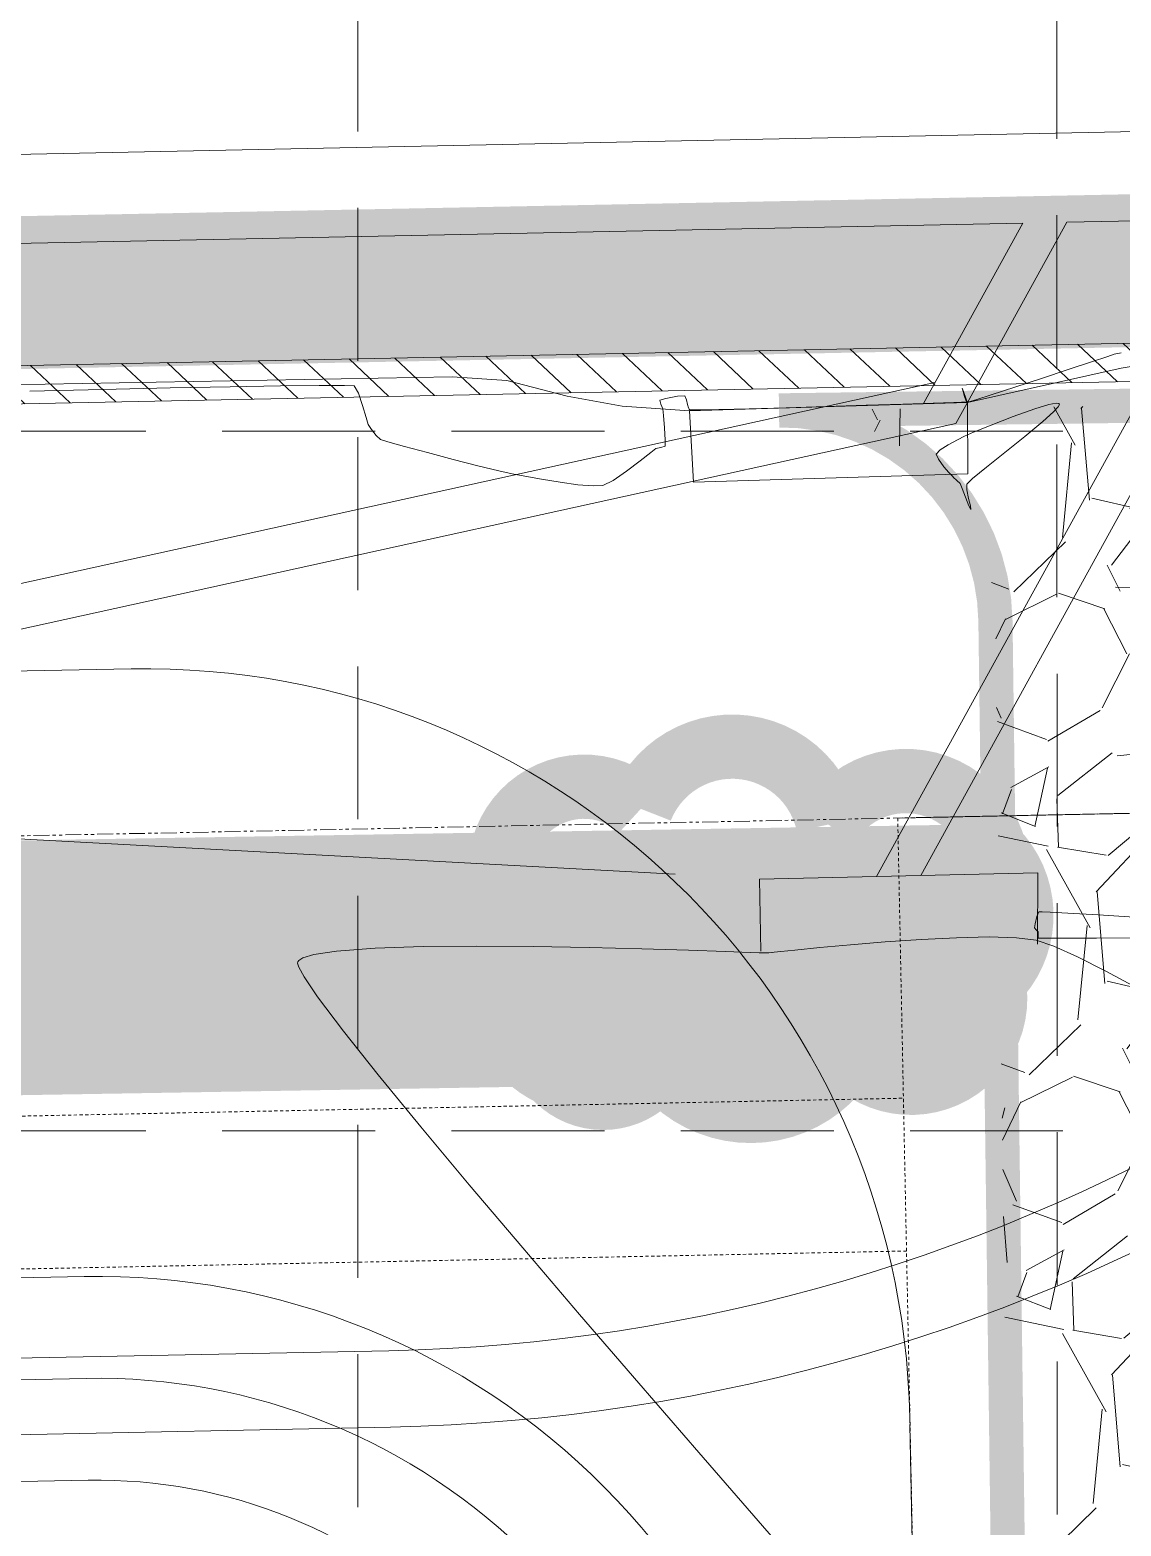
# Model space of a CAD drawing. Extents: x 2140663 to 2528301, y 336313 to 7007653.
# Drawn here: x 2528067.4 to 2528110.2, y 7007444.3 to 7007503 of the extents above; entities that cross this region are included whole.
import ezdxf

# ---------------------------------------------------------------- set-up
doc = ezdxf.new("R2010")
doc.units = 0
doc.header["$MEASUREMENT"] = 0
for name, pattern in [('HIDDEN', [0.375, 0.25, -0.125]), ('PHANTOM2', [1.25, 0.625, -0.125, 0.125, -0.125, 0.125, -0.125]), ('xdrc002pt$0$HIDDEN2', [0.1875, 0.125, -0.0625])]:
    doc.linetypes.add(name, pattern=pattern)
for name, color, linetype in [('1 EXISTING CONTOURS', 43, 'Continuous'), ('1 SILT FENCE', 200, 'Continuous'), ('CONSTRUCTION ENTRANCE', 254, 'HIDDEN'), ('GRID', 254, 'HIDDEN'), ('LEGEND', 7, 'Continuous'), ('LIMITS OF DISTURBANCE', 1, 'HIDDEN'), ('xdrc002ar$0$C-PVMT-SAWCUT-N', 2, 'Continuous'), ('xdrc002ar$0$C-PVMT-SAWCUT-PATT-N', 7, 'Continuous'), ('xdrc002ar$0$xdrc002ar$0$C-PKNG-FACE-N', 1, 'Continuous'), ('xdrc002bs$0$C-STRM-PIPE-E', 5, 'Continuous'), ('xdrc002bs$0$v-pave-exst', 6, 'Continuous'), ('xdrc002GR$0$c-pond-cont-n', 5, 'Continuous'), ('xdrc002pt$0$V-ESMT-ACCS-N', 2, 'xdrc002pt$0$HIDDEN2'), ('xdrc002pt$0$V-ESMT-STRM-N', 2, 'xdrc002pt$0$HIDDEN2'), ('xdrc002pt$0$V-PROP-ESMT-N', 1, 'xdrc002pt$0$HIDDEN2'), ('xdrc002pt$0$v-prop-line', 3, 'PHANTOM2'), ('xdrc002STM$0$C-STRM-PIPE-N', 5, 'Continuous')]:
    doc.layers.add(name, color=color, linetype=linetype)

# ---------------------------------------------------------------- blocks, each defined once
blk = doc.blocks.new('A$C211968B4')
at = {"layer": 'LEGEND', "color": 170, "ltscale": 100, "const_width": 1.261430802800306}
blk.add_lwpolyline([(4.032914736308157, 6.67986492626369, 0.5205670505517462), (4.032914736308157, 6.67986492626369, 0.7651954600696135), (1.179535842966288, 5.243441569618881, 0.4178788784126488), (1.161860283929855, 2.658978256396949, 0.6649002420699669), (4.422610547859222, 2.161206842400134, 0.744833174426672), (8.10029117250815, 1.852431412786245, 0.9756416855879776), (10.39131185039878, 4.219029118306935, 0.5205670505517462), (9.820843972731382, 7.070041866973042, 0.5205670505517462), (7.729127584490925, 6.879974124021828, 0.5402640007904789), (4.032914736308157, 6.67986492626369)], format="xyb", close=True, dxfattribs=at)

msp = doc.modelspace()

# ---------------------------------------------------------------- hatches: boundary and pattern name
at = {"layer": 'CONSTRUCTION ENTRANCE', "lineweight": 0}
h = msp.add_hatch(dxfattribs=at)
h.set_pattern_fill('GRAVEL', color=4, scale=13.41771213747483, angle=46.820067025844, style=0)
h.set_pattern_definition([(274.8328670258439, (2536502.560709004, 6988757.099675195), (14.60575907442651, -160.9091231494942), [1.805165320127311, -178.7116887176952]), (231.7897670258439, (2536502.712793074, 6988755.30092454), (100.3953443141131, 126.5932506455939), [3.097720365754542, -306.6742222857146]), (179.330467025844, (2536500.79670438, 6988752.866901211), (199.4436801400255, -3.155022489183131), [2.184242523435255, -216.2402781743329]), (314.093767025844, (2536499.661945657, 6988746.755613831), (-186.5045603741198, 193.4168665102504), [2.820912964358433, -279.2703298006364]), (339.653767025844, (2536501.624833944, 6988744.729628506), (-163.3198950591322, 61.25788960381504), [2.766128445701122, -273.8470918203508]), (44.093767025844, (2536504.218382755, 6988743.767863453), (-193.4168665102504, -186.5045603741197), [2.820912964358432, -279.2703298006363]), (84.51426702584396, (2536506.244368077, 6988745.73075174), (-21.51827288110513, -219.0122793370093), [3.73051308786999, -369.320500509462]), (119.075367025844, (2536506.600994346, 6988749.444176456), (-150.9832217295242, 270.4860781968358), [3.521988423541493, -348.6769746900169]), (168.249667025844, (2536504.889447845, 6988752.522328499), (-200.6490630770229, 41.08660048728137), [2.830466375400297, -280.2164797720083]), (222.056467025844, (2536502.118293217, 6988753.098748028), (110.7821607532732, 98.44584011868443), [3.231414449492337, -158.3392409365638]), (269.217467025844, (2536499.719015923, 6988750.934146815), (-2.552319228480662, -218.4096170139132), [4.178919609792264, -413.7133499768134]), (185.6341670258433, (2536508.849602195, 6988756.350261994), (-122.977254306137, -13.40042767096281), [1.426316217925709, -141.2059093716913]), (218.289267025844, (2536507.430170287, 6988756.210231473), (138.9298636150644, 108.8326490136924), [2.713557849546497, -268.6428711552858]), (271.820067025844, (2536505.300315109, 6988754.528818858), (9.784310562034927, -9.181632602815903), [1.897546268193811, -17.07795666688071]), (250.0186670258439, (2536503.483484123, 6988754.945712905), (26.33951829955445, 67.28480672745151), [1.021866120965807, -101.1643836973872]), (338.6214670258439, (2536503.134299263, 6988753.985362485), (-38.53455421391525, 17.76058513279236), [1.445127850342452, -70.8114659324622]), (77.78386702584397, (2536504.479995212, 6988753.458571807), (7.976231757782472, 47.7161855784231), [2.347146966496334, -75.89088845693679]), (208.385167025844, (2536504.976652, 6988755.752564617), (28.14755542434317, 10.38700422022133), [1.697219825981319, -40.73331607668808]), (63.20956702584396, (2536497.808954007, 6988748.310464114), (62.4634665272159, 125.3879192018091), [2.37761859076054, -235.3848442823397]), (117.166267025844, (2536498.880615684, 6988750.432877881), (70.90092836322366, -140.1351306216062), [1.994690504069145, -197.4739439537691]), (340.0186670258439, (2536503.019790491, 6988757.588890572), (-67.28480672745151, 26.33951829955445), [2.043718824219476, -100.1425309941335]), (30.43056702584394, (2536504.940491331, 6988756.890520853), (-121.1691690741973, -70.29827450389251), [2.377618590760539, -235.3848442823396]), (26.264067025844, (2536503.875224673, 6988742.617853662), (-65.47674164009656, -30.55833295526075), [2.292818650051698, -112.3481675233817]), (341.595167025844, (2536505.931343891, 6988743.632445083), (-153.5354934499215, 52.07649754670328), [1.92112118841937, -190.1912794254725]), (113.621467025844, (2536512.895914325, 6988748.505103883), (-30.55826334498828, 65.4767743703171), [2.04371882421948, -100.1425309941337]), (64.17406702584398, (2536512.077009052, 6988750.377590501), (-80.2240290934348, -163.9224862693096), [2.249224503317043, -222.6726220313409]), (116.264067025844, (2536508.396915742, 6988743.710793192), (30.55833295526072, -65.47674164009656), [1.146409325025849, -113.4945768484076]), (148.129967025844, (2536512.345016537, 6988747.918045431), (-48.31884551817854, 26.94224158635469), [0.6841691418898413, -67.73299998362491]), (212.7838670258439, (2536511.763984859, 6988748.279283845), (37.32918282470244, 20.17131602002476), [2.76612844570112, -52.55650755688198]), (232.8290670258439, (2536509.438443532, 6988746.781503825), (82.0319944722898, 107.0246964006414), [2.563453903864566, -253.7815742043644]), (350.5101670258439, (2536505.360582887, 6988752.63222513), (-28.7502527562006, 8.578934871238934), [1.935129279890894, -46.44311613509359]), (39.97726702584394, (2536507.269230172, 6988752.313174163), (175.6563934434901, 147.9698889174732), [3.378499409943308, -334.4708646227659]), (107.765467025844, (2536509.858166838, 6988754.483802154), (31.76363720677208, -103.4086422652588), [1.381433970825854, -136.7623656431236]), (136.820067025844, (2536509.436660649, 6988755.799364209), (-18.9659372958614, -0.6026777727210184), [0.8050627282484895, -12.61264940922634]), (167.0764670258439, (2536508.961281709, 6988746.861266569), (105.2166488676727, -25.13425077167035), [1.864042240986553, -184.5407722370029]), (94.83286702584392, (2536507.144450726, 6988747.278160612), (-14.60575907442654, 160.9091231494942), [3.610330640254623, -176.9065233975678]), (46.82006702584399, (2536506.840282574, 6988750.875661921), (-0.6026777727210209, 18.96593729586141), [3.488605155743457, -9.929106981731373]), (12.12486702584397, (2536509.227506312, 6988753.41958188), (-160.3064818828094, -33.57153178998048), [2.121528136904696, -210.0311245410191]), (300.8746670258439, (2536511.301705857, 6988753.86519518), (29.95560263123791, -46.51082666028691), [1.953645722640611, -95.72877458651134]), (254.466067025844, (2536512.304243722, 6988752.188394711), (-76.60777616197753, -277.7181705628543), [3.180869927870449, -314.9066461499475]), (222.246167025844, (2536511.452375304, 6988749.123710857), (-129.1454486938804, -118.0144213807274), [3.365148786366548, -333.1493675720606])])
edge = h.paths.add_edge_path()
edge.add_line((2528147.118312463, 7007488.756027736), (2528096.800879529, 7007488.093540034))
edge.add_arc((2528096.911294121, 7007479.707302898), 8.3869639730208, 0.7933781100293231, 90.75432216880569, ccw=False)
edge.add_line((2528105.297454044, 7007479.823433982), (2528106.31629737, 7007402.968802542))
edge.add_line((2528106.31629737, 7007402.968802542), (2528139.88639136, 7007403.41079199))
edge.add_line((2528139.88639136, 7007403.41079199), (2528138.84256713, 7007480.25365951))
edge.add_arc((2528147.228727057, 7007480.369790596), 8.386963977049277, 90.75432218437521, 180.7933781223564, ccw=False)
at = {"layer": 'xdrc002ar$0$C-PVMT-SAWCUT-PATT-N', "lineweight": 0}
h = msp.add_hatch(dxfattribs=at)
h.set_pattern_fill('ANSI31', scale=9.999996000000001, angle=91.78437573754852, style=0)
h.set_pattern_definition([(136.7843757375485, (1.012731676921248, -9.984526421874762), (-0.8559319906829769, -0.9109770454439162), [])])
h.paths.add_polyline_path([(2528171.098114824, 7007490.45111734), (2527875.342229442, 7007484.487189103), (2527875.311988047, 7007485.986883625), (2528171.06787343, 7007491.950811863)])

# ---------------------------------------------------------------- linework, layer by layer
at = {"layer": '1 EXISTING CONTOURS', "color": 43, "lineweight": 0, "elevation": 600}
for points in [[(2528109.714361172, 7007490.214852358), (2528109.069141281, 7007489.998671426)], [(2528109.959433384, 7007490.297174683), (2528109.714361172, 7007490.214852358)], [(2528110.020083422, 7007490.315942905), (2528109.959433384, 7007490.297174683)], [(2528110.228580061, 7007490.355558339), (2528110.020083422, 7007490.315942905)], [(2528108.155887226, 7007489.693897451), (2528107.106712518, 7007489.345796007)], [(2528109.069141281, 7007489.998671426), (2528108.155887226, 7007489.693897451)], [(2528072.904956205, 7007488.976797388), (2528070.258339394, 7007488.920267371)], [(2528075.255975853, 7007489.022069031), (2528072.904956205, 7007488.976797388)], [(2528077.232079808, 7007489.054181402), (2528075.255975853, 7007489.022069031)], [(2528078.75394954, 7007489.071233601), (2528077.232079808, 7007489.054181402)], [(2528080.117712206, 7007489.052553896), (2528079.742266516, 7007489.071324733)], [(2528080.295253591, 7007488.7669825), (2528080.117712206, 7007489.052553896)], [(2528107.106712518, 7007489.345796007), (2528106.053730671, 7007488.999632659)], [(2528092.118078209, 7007488.489743357), (2528092.164553051, 7007488.333510532)], [(2528092.811586381, 7007488.647175067), (2528092.364507585, 7007488.564327427)], [(2528093.0975263, 7007488.659679509), (2528092.811586381, 7007488.647175067)], [(2528093.167606262, 7007488.511277437), (2528093.0975263, 7007488.659679509)], [(2528093.213505257, 7007488.32181275), (2528093.167606262, 7007488.511277437)], [(2528102.856608578, 7007488.379290963), (2528101.667306965, 7007488.340882329)], [(2528103.666264622, 7007488.405767682), (2528102.856608578, 7007488.379290963)], [(2528103.970277075, 7007488.41574815), (2528103.666264622, 7007488.405767682)], [(2528104.184645371, 7007488.419673095), (2528104.085114487, 7007488.412449385)], [(2528104.176002088, 7007488.43946187), (2528104.140626602, 7007488.497895502)], [(2528104.193077432, 7007488.425426889), (2528104.176002088, 7007488.43946187)], [(2528104.209677748, 7007488.425986486), (2528104.193077432, 7007488.425426889)], [(2528104.301608378, 7007488.447617227), (2528104.209677748, 7007488.425986486)], [(2528104.570475693, 7007488.525910336), (2528104.301608378, 7007488.447617227)], [(2528107.390512052, 7007488.321066608), (2528107.674303005, 7007488.375719079)], [(2528107.780280448, 7007488.369059804), (2528107.804133169, 7007488.350893732)], [(2528080.676658629, 7007487.537472847), (2528080.5885541, 7007487.811510333)], [(2528092.164553051, 7007488.333510532), (2528092.242370127, 7007488.15253128)], [(2528092.242370127, 7007488.15253128), (2528092.268827215, 7007487.898581262)], [(2528092.268827215, 7007487.898581262), (2528092.308322934, 7007487.411299526)], [(2528093.295953756, 7007488.121332882), (2528093.279551925, 7007488.137688653)], [(2528093.313493789, 7007488.118338418), (2528093.295953756, 7007488.121332882)], [(2528093.419942552, 7007488.115153369), (2528093.313493789, 7007488.118338418)], [(2528093.742917679, 7007488.116837767), (2528093.419942552, 7007488.115153369)], [(2528094.43604621, 7007488.129612365), (2528093.742917679, 7007488.116837767)], [(2528095.633605309, 7007488.159215465), (2528094.43604621, 7007488.129612365)], [(2528098.653759132, 7007488.246526684), (2528097.081508957, 7007488.199708352)], [(2528101.667306965, 7007488.340882329), (2528100.224357809, 7007488.295106123)], [(2528107.572607299, 7007488.035756296), (2528107.153901251, 7007487.656435623)], [(2528107.806434269, 7007488.324816499), (2528107.75883225, 7007488.238810408)], [(2528107.804133169, 7007488.350893732), (2528107.806434269, 7007488.324816499)], [(2528092.308322934, 7007487.411299526), (2528092.337676391, 7007486.92873671)], [(2528104.082320625, 7007487.083455129), (2528104.439378897, 7007487.237073982)], [(2528107.153901251, 7007487.656435623), (2528106.450783445, 7007487.071282726)], [(2528081.444232959, 7007486.862743543), (2528081.156756322, 7007486.956911483)], [(2528092.165509733, 7007486.635286397), (2528091.969649493, 7007486.595022147)], [(2528092.337676391, 7007486.92873671), (2528092.333706692, 7007486.688943445)], [(2528103.122712229, 7007486.542719666), (2528103.441407069, 7007486.747533225)], [(2528103.803178941, 7007486.944281834), (2528104.082320625, 7007487.083455129)], [(2528106.450783445, 7007487.071282726), (2528105.669982421, 7007486.445114858)], [(2528102.972801644, 7007486.379351523), (2528103.122712229, 7007486.542719666)], [(2528103.276331812, 7007485.883995282), (2528103.056816221, 7007486.174717639)], [(2528085.798673699, 7007485.718865834), (2528084.9813064, 7007485.920659231)], [(2528087.481342588, 7007485.388619465), (2528086.823523049, 7007485.50596784)], [(2528103.643304603, 7007485.469657143), (2528103.631030408, 7007485.483198939)], [(2528088.206930033, 7007485.271427265), (2528087.481342588, 7007485.388619465)], [(2528089.50008048, 7007485.129017627), (2528088.909953344, 7007485.1772678)], [(2528089.8869794, 7007485.1495533), (2528089.50008048, 7007485.129017627)], [(2528104.168865135, 7007485.202528347), (2528104.173423034, 7007484.971411691)], [(2528104.318376254, 7007484.34253852), (2528104.33108052, 7007484.206451473)], [(2528106.918462263, 7007468.219880362), (2528107.005947533, 7007468.404540025)], [(2528107.005947533, 7007468.404540025), (2528107.02369645, 7007468.407470132)], [(2528107.02369645, 7007468.407470132), (2528107.129806327, 7007468.408129934)], [(2528107.129806327, 7007468.408129934), (2528107.450509618, 7007468.397025556)], [(2528106.852803963, 7007467.938905514), (2528106.918462263, 7007468.219880362)], [(2528099.608402174, 7007467.115319154), (2528100.966665979, 7007467.226695414)], [(2528100.966665979, 7007467.226695414), (2528102.384352247, 7007467.324214506)], [(2528102.384352247, 7007467.324214506), (2528103.773942881, 7007467.393833295)], [(2528105.047919785, 7007467.421508652), (2528106.118764863, 7007467.393197444)], [(2528106.971025466, 7007467.62189296), (2528106.898899426, 7007467.70103714)], [(2528106.973507178, 7007467.390158677), (2528106.969813501, 7007467.435332682)], [(2528106.972268431, 7007467.530817282), (2528106.971025466, 7007467.62189296)], [(2528106.992011476, 7007467.378319013), (2528106.97834175, 7007467.379401239)], [(2528107.40375713, 7007467.375171641), (2528107.091062655, 7007467.376594326)], [(2528108.084583649, 7007467.375629967), (2528107.40375713, 7007467.375171641)], [(2528109.268773041, 7007467.380377661), (2528108.084583649, 7007467.375629967)], [(2528110.705212421, 7007467.390269015), (2528109.268773041, 7007467.380377661)], [(2528078.54283405, 7007466.735121109), (2528079.42987526, 7007466.871602871)], [(2528082.827524042, 7007467.048684978), (2528084.930828364, 7007467.067551061)], [(2528084.930828364, 7007467.067551061), (2528087.144005315, 7007467.052772556)], [(2528087.144005315, 7007467.052772556), (2528089.347219402, 7007467.01395351)], [(2528089.347219402, 7007467.01395351), (2528091.42063513, 7007466.960697971)], [(2528093.244417006, 7007466.902609982), (2528094.698729536, 7007466.849293591)], [(2528094.698729536, 7007466.849293591), (2528095.663737225, 7007466.810352843)], [(2528095.663737225, 7007466.810352843), (2528096.01960458, 7007466.795391785)], [(2528096.280555948, 7007466.80091878), (2528096.400250853, 7007466.806330415)], [(2528096.400250853, 7007466.806330415), (2528096.519933473, 7007466.812105082)], [(2528096.519933473, 7007466.812105082), (2528096.532051619, 7007466.813320505)], [(2528096.532051619, 7007466.813320505), (2528096.613128881, 7007466.822064987)], [(2528096.613128881, 7007466.822064987), (2528096.86634504, 7007466.849280635)], [(2528097.420214328, 7007466.907167659), (2528098.397078924, 7007467.004128858)], [(2528077.903274009, 7007466.397490163), (2528077.909742922, 7007466.444693866)], [(2528077.949472144, 7007466.240057914), (2528077.903274009, 7007466.397490163)], [(2528078.160290051, 7007465.853250247), (2528077.949472144, 7007466.240057914)], [(2528079.705530407, 7007463.724047737), (2528078.687858837, 7007465.075603914)], [(2528081.072064465, 7007462.004515431), (2528079.705530407, 7007463.724047737)], [(2528091.294574095, 7007449.900534554), (2528088.973626729, 7007452.597094966)], [(2528093.648424298, 7007447.18113903), (2528091.294574095, 7007449.900534554)], [(2528095.982517395, 7007444.496431896), (2528093.648424298, 7007447.18113903)], [(2528097.961192192, 7007442.228332982), (2528095.982517395, 7007444.496431896)]]:
    msp.add_lwpolyline(points, dxfattribs=at)
at = {"layer": '1 EXISTING CONTOURS', "color": 43, "lineweight": 0, "extrusion": (9.220905680758449e-05, -0.9999999957487451, 0), "elevation": -7007255.929685546}
msp.add_lwpolyline([(2528725.885476861, 600.0000000000003), (2528724.897159881, 600.0000000000003)], dxfattribs=at)
at = {"layer": '1 EXISTING CONTOURS', "color": 43, "lineweight": 0, "extrusion": (0.9616388883460024, 0.2743185163649456, 0), "elevation": 4353407.089005187}
msp.add_lwpolyline([(6045168.031064272, 600.0000000000007), (6045168.167176639, 600.0000000000007)], dxfattribs=at)
at = {"layer": '1 EXISTING CONTOURS', "color": 43, "lineweight": 0, "extrusion": (0.9442981174236, 0.3290912721878915, 0), "elevation": 4693387.299115192}
msp.add_lwpolyline([(5785181.68362503, 600), (5785181.534670217, 600)], dxfattribs=at)
at = {"layer": '1 EXISTING CONTOURS', "color": 43, "lineweight": 0, "extrusion": (0.3076339485814409, -0.9515047838451426, 0), "elevation": -5889928.058150879}
msp.add_lwpolyline([(4561246.514790605, 600.0000000000007), (4561245.542987323, 600.0000000000007)], dxfattribs=at)
at = {"layer": '1 EXISTING CONTOURS', "color": 43, "lineweight": 0, "extrusion": (0.02300819308770266, -0.9997352764861501, 0), "elevation": -6947467.544533985}
msp.add_lwpolyline([(2688630.676834796, 600), (2688627.813181278, 600)], dxfattribs=at)
at = {"layer": '1 EXISTING CONTOURS', "color": 43, "lineweight": 0, "extrusion": (0.9476886383370363, 0.3191962480463925, 0), "elevation": 4632597.095263625}
msp.add_lwpolyline([(5833963.236603747, 600.0000000000007), (5833963.742738763, 600.0000000000007)], dxfattribs=at)
at = {"layer": '1 EXISTING CONTOURS', "color": 43, "lineweight": 0, "extrusion": (0.2896818921333755, -0.957122981319552, 0), "elevation": -5974685.766613238}
msp.add_lwpolyline([(4449637.847386057, 600), (4449637.589917183, 600)], dxfattribs=at)
at = {"layer": '1 EXISTING CONTOURS', "color": 43, "lineweight": 0, "extrusion": (-0.02871368172647635, -0.9995876772358245, 0), "elevation": -7077190.241528624}
msp.add_lwpolyline([(2325850.898272948, 600.0000000000007), (2325850.783388167, 600.0000000000007)], dxfattribs=at)
at = {"layer": '1 EXISTING CONTOURS', "color": 43, "lineweight": 0, "extrusion": (0.9594448848141671, 0.2818962805783886, 0), "elevation": 4400961.517989245}
msp.add_lwpolyline([(6010635.987345723, 600), (6010636.199569878, 600)], dxfattribs=at)
at = {"layer": '1 EXISTING CONTOURS', "color": 43, "lineweight": 0, "extrusion": (0.9369430978918223, 0.3494819470485926, 0), "elevation": 4817680.470831838}
msp.add_lwpolyline([(5682091.569972326, 600.0000000000007), (5682091.291372187, 600.0000000000007)], dxfattribs=at)
at = {"layer": '1 EXISTING CONTOURS', "color": 43, "lineweight": 0, "extrusion": (0.9338591300524917, 0.3576410563925843, 0), "elevation": 4867058.722493894}
msp.add_lwpolyline([(5639853.276973372, 600.0000000000007), (5639853.424247284, 600.0000000000007)], dxfattribs=at)
at = {"layer": '1 EXISTING CONTOURS', "color": 43, "lineweight": 0, "extrusion": (0.9525649085276648, 0.304335497505108, 0), "elevation": 4540810.805857618}
msp.add_lwpolyline([(5905695.876687928, 600), (5905695.72071578, 600)], dxfattribs=at)
at = {"layer": '1 EXISTING CONTOURS', "color": 43, "lineweight": 0, "extrusion": (0.2985964819682335, -0.954379453339286, 0), "elevation": -5932919.93784777}
msp.add_lwpolyline([(4505183.064505044, 600), (4505182.479224731, 600)], dxfattribs=at)
at = {"layer": '1 EXISTING CONTOURS', "color": 43, "lineweight": 0, "extrusion": (-0.0627130325601027, -0.9980316004752132, 0), "elevation": -7152240.137824378}
msp.add_lwpolyline([(2083670.501687286, 600), (2083670.607873746, 600)], dxfattribs=at)
at = {"layer": '1 EXISTING CONTOURS', "color": 43, "lineweight": 0, "extrusion": (0.9637402837955511, 0.2668420232828236, 0), "elevation": 4306305.329624298}
msp.add_lwpolyline([(6078800.152887026, 600.0000000000003), (6078800.646602784, 600.0000000000003)], dxfattribs=at)
at = {"layer": '1 EXISTING CONTOURS', "color": 43, "lineweight": 0, "extrusion": (0.9599377455499909, 0.2802133556210358, 0), "elevation": 4390403.917042841}
msp.add_lwpolyline([(6018346.926722148, 600), (6018347.058929748, 600)], dxfattribs=at)
at = {"layer": '1 EXISTING CONTOURS', "color": 43, "lineweight": 0, "extrusion": (0.8919578480716606, 0.4521185654929165, 0), "elevation": 5423168.125873984}
msp.add_lwpolyline([(5107386.132697161, 600), (5107386.196840364, 600)], dxfattribs=at)
at = {"layer": '1 EXISTING CONTOURS', "color": 43, "lineweight": 0, "extrusion": (0.02795563136666087, -0.999609164961432, 0), "elevation": -6934074.877717759}
msp.add_lwpolyline([(2723007.769505875, 600), (2723006.321036114, 600)], dxfattribs=at)
at = {"layer": '1 EXISTING CONTOURS', "color": 43, "lineweight": 0, "extrusion": (0.03091573867657949, -0.9995219943063192, 0), "elevation": -6925980.589918214}
msp.add_lwpolyline([(2743533.454967061, 600), (2743531.883617269, 600)], dxfattribs=at)
at = {"layer": '1 EXISTING CONTOURS', "color": 43, "lineweight": 0, "extrusion": (-0.3613392929290659, 0.932434402725212, 0), "elevation": 5620518.718707916}
msp.add_lwpolyline([(-4889372.785739277, 600.0000000000007), (-4889373.705170143, 600.0000000000007)], dxfattribs=at)
at = {"layer": '1 EXISTING CONTOURS', "color": 43, "lineweight": 0, "extrusion": (-0.3362001093068789, 0.9417905746513089, 0), "elevation": 5749636.50053931}
msp.add_lwpolyline([(-4736864.575626084, 600), (-4736865.474705202, 600)], dxfattribs=at)
at = {"layer": '1 EXISTING CONTOURS', "color": 43, "lineweight": 0, "extrusion": (0.2888084645893179, -0.9573868971223498, 0), "elevation": -5978738.686556372}
msp.add_lwpolyline([(4444198.255215704, 600.0000000000007), (4444198.83282924, 600.0000000000007)], dxfattribs=at)
at = {"layer": '1 EXISTING CONTOURS', "color": 43, "lineweight": 0, "extrusion": (0.73698776231581, -0.6759060868173441, 0), "elevation": -2873219.473837887}
msp.add_lwpolyline([(6873196.498900108, 600), (6873196.223381136, 600)], dxfattribs=at)
at = {"layer": '1 EXISTING CONTOURS', "color": 43, "lineweight": 0, "extrusion": (0.8296647804841855, 0.5582619027160356, 0), "elevation": 6009472.825574792}
msp.add_lwpolyline([(4402534.24573323, 600), (4402534.480751987, 600)], dxfattribs=at)
at = {"layer": '1 EXISTING CONTOURS', "color": 43, "lineweight": 0, "extrusion": (0.7807379889132746, 0.6248585381249548, 0), "elevation": 6352457.022494336}
msp.add_lwpolyline([(3891318.404271761, 600), (3891318.69724624, 600)], dxfattribs=at)
at = {"layer": '1 EXISTING CONTOURS', "color": 43, "lineweight": 0, "extrusion": (0.3771852935424216, -0.9261378160594229, 0), "elevation": -5536335.110734951}
msp.add_lwpolyline([(4984494.254767029, 600.0000000000007), (4984495.004202265, 600.0000000000007)], dxfattribs=at)
at = {"layer": '1 EXISTING CONTOURS', "color": 43, "lineweight": 0, "extrusion": (-0.6871394658220815, -0.7265255360341745, 0), "elevation": -6828262.553231012}
msp.add_lwpolyline([(-2978405.326777078, 600), (-2978405.555025175, 600)], dxfattribs=at)
at = {"layer": '1 EXISTING CONTOURS', "color": 43, "lineweight": 0, "extrusion": (-0.2712880220084155, -0.9624982125254891, 0), "elevation": -7430531.794168646}
msp.add_lwpolyline([(532227.3055552517, 600), (532226.6209494269, 600)], dxfattribs=at)
at = {"layer": '1 EXISTING CONTOURS', "color": 43, "lineweight": 0, "extrusion": (-0.2605671079792404, -0.9654557381047227, 0), "elevation": -7424153.26437534}
msp.add_lwpolyline([(614831.7650333431, 600.0000000000007), (614830.835266667, 600.0000000000007)], dxfattribs=at)
at = {"layer": '1 EXISTING CONTOURS', "color": 43, "lineweight": 0, "extrusion": (-0.3039227971693764, 0.9526966638761479, 0), "elevation": 5907664.29715034}
msp.add_lwpolyline([(-4538240.087924095, 600.0000000000003), (-4538239.911375815, 600.0000000000003)], dxfattribs=at)
at = {"layer": '1 EXISTING CONTOURS', "color": 43, "lineweight": 0, "extrusion": (0.477763487929261, -0.8784885028283904, 0), "elevation": -4948161.02341764}
msp.add_lwpolyline([(5568831.117356544, 600), (5568831.529168276, 600)], dxfattribs=at)
at = {"layer": '1 EXISTING CONTOURS', "color": 43, "lineweight": 0, "extrusion": (-0.2542043618781372, -0.9671505272718043, 0), "elevation": -7419943.926216736}
msp.add_lwpolyline([(663704.2274229531, 600), (663703.1897078543, 600)], dxfattribs=at)
at = {"layer": '1 EXISTING CONTOURS', "color": 43, "lineweight": 0, "extrusion": (-0.248209816027206, -0.96870629564783, 0), "elevation": -7415691.236117334}
msp.add_lwpolyline([(709645.0461441728, 600.0000000000003), (709644.0377205827, 600.0000000000003)], dxfattribs=at)
at = {"layer": '1 EXISTING CONTOURS', "color": 43, "lineweight": 0, "extrusion": (-0.6054861549737764, 0.7958558387893325, 0), "elevation": 4046224.422163328}
msp.add_lwpolyline([(-6254932.082135414, 600), (-6254931.413391104, 600)], dxfattribs=at)
at = {"layer": '1 EXISTING CONTOURS', "color": 43, "lineweight": 0, "extrusion": (-0.6229050775894316, 0.7822974270143704, 0), "elevation": 3907177.41239806}
msp.add_lwpolyline([(-6342718.576391991, 600), (-6342718.036826501, 600)], dxfattribs=at)
at = {"layer": '1 EXISTING CONTOURS', "color": 43, "lineweight": 0, "extrusion": (0.6108982317255864, -0.7917091324940946, 0), "elevation": -4003484.219210451}
msp.add_lwpolyline([(6282374.669896268, 600), (6282374.421967745, 600)], dxfattribs=at)
at = {"layer": '1 EXISTING CONTOURS', "color": 43, "lineweight": 0, "extrusion": (0.9250698273080766, 0.3797970702943945, 0), "elevation": 5000094.577472234}
msp.add_lwpolyline([(5522247.891128676, 600), (5522248.112337798, 600)], dxfattribs=at)
at = {"layer": '1 EXISTING CONTOURS', "color": 43, "lineweight": 0, "extrusion": (-0.622585139788014, 0.7825520709289185, 0), "elevation": 3909762.00768608}
msp.add_lwpolyline([(-6341131.255566332, 600), (-6341130.325601722, 600)], dxfattribs=at)
at = {"layer": '1 EXISTING CONTOURS', "color": 43, "lineweight": 0, "extrusion": (-0.2197169592047646, -0.975563661601749, 0), "elevation": -7391711.750812051}
msp.add_lwpolyline([(926645.723060916, 600), (926645.1847774803, 600)], dxfattribs=at)
at = {"layer": '1 EXISTING CONTOURS', "color": 43, "lineweight": 0, "extrusion": (-0.1860557696050426, -0.9825391852728701, 0), "elevation": -7355494.239424038}
msp.add_lwpolyline([(1180161.259074387, 600), (1180160.750474222, 600)], dxfattribs=at)
at = {"layer": '1 EXISTING CONTOURS', "color": 43, "lineweight": 0, "extrusion": (0.5620781274711015, -0.827084142405463, 0), "elevation": -4374795.749070277}
msp.add_lwpolyline([(6029698.268956286, 600), (6029697.632192307, 600)], dxfattribs=at)
at = {"layer": '1 EXISTING CONTOURS', "color": 43, "lineweight": 0, "extrusion": (0.7566579040321243, 0.6538109942985914, 0), "elevation": 6494480.639594274}
msp.add_lwpolyline([(3649367.569882511, 600), (3649367.86473054, 600)], dxfattribs=at)
at = {"layer": '1 EXISTING CONTOURS', "color": 43, "lineweight": 0, "extrusion": (0.7405538621853839, 0.6719970068402922, 0), "elevation": 6581206.177649738}
msp.add_lwpolyline([(3490542.435934073, 600.0000000000007), (3490542.606163114, 600.0000000000007)], dxfattribs=at)
at = {"layer": '1 EXISTING CONTOURS', "color": 43, "lineweight": 0, "extrusion": (0.7357356774468272, 0.6772687892793069, 0), "elevation": 6605967.246730405}
msp.add_lwpolyline([(3443451.393819592, 600), (3443451.463998978, 600)], dxfattribs=at)
at = {"layer": '1 EXISTING CONTOURS', "color": 43, "lineweight": 0, "extrusion": (-0.6749514590798757, -0.7378621333866828, 0), "elevation": -6876905.421070992}
msp.add_lwpolyline([(-2864320.412039024, 600), (-2864320.594554737, 600)], dxfattribs=at)
at = {"layer": '1 EXISTING CONTOURS', "color": 43, "lineweight": 0, "extrusion": (0.6319945342273132, -0.7749728438511904, 0), "elevation": -3832862.744477243}
msp.add_lwpolyline([(6387905.44271044, 600), (6387904.740812384, 600)], dxfattribs=at)
at = {"layer": '1 EXISTING CONTOURS', "color": 43, "lineweight": 0, "extrusion": (-0.1327496750794733, -0.9911495970671099, 0), "elevation": -7281069.091271054}
msp.add_lwpolyline([(1575472.92404356, 600.0000000000007), (1575472.214742651, 600.0000000000007)], dxfattribs=at)
at = {"layer": '1 EXISTING CONTOURS', "color": 43, "lineweight": 0, "extrusion": (0.433621138858775, -0.9010952823840659, 0), "elevation": -5218178.593709523}
msp.add_lwpolyline([(5316644.011582929, 600.0000000000003), (5316643.561685259, 600.0000000000003)], dxfattribs=at)
at = {"layer": '1 EXISTING CONTOURS', "color": 43, "lineweight": 0, "extrusion": (0.7024029376951257, 0.7117795396871545, 0), "elevation": 6763532.214721916}
msp.add_lwpolyline([(3122625.569417762, 600.0000000000007), (3122625.749845456, 600.0000000000007)], dxfattribs=at)
at = {"layer": '1 EXISTING CONTOURS', "color": 43, "lineweight": 0, "extrusion": (0.9236805348235116, 0.3831635024218144, 0), "elevation": 5020172.948316423}
msp.add_lwpolyline([(5504000.344947629, 600.0000000000007), (5504000.548269843, 600.0000000000007)], dxfattribs=at)
at = {"layer": '1 EXISTING CONTOURS', "color": 43, "lineweight": 0, "extrusion": (0.9355684842104622, 0.3531453119498237, 0), "elevation": 4839874.900108703}
msp.add_lwpolyline([(5663193.706470144, 600.0000000000007), (5663194.079270936, 600.0000000000007)], dxfattribs=at)
at = {"layer": '1 EXISTING CONTOURS', "color": 43, "lineweight": 0, "extrusion": (0.6921482891518885, -0.7217553226849898, 0), "elevation": -3307866.768283377}
msp.add_lwpolyline([(6674891.852231124, 600), (6674891.534367695, 600)], dxfattribs=at)
at = {"layer": '1 EXISTING CONTOURS', "color": 43, "lineweight": 0, "extrusion": (0.9775922838807369, 0.2105073074666169, 0), "elevation": 3946581.926229706}
msp.add_lwpolyline([(6318278.834919896, 600.0000000000007), (6318278.497074702, 600.0000000000007)], dxfattribs=at)
at = {"layer": '1 EXISTING CONTOURS', "color": 43, "lineweight": 0, "extrusion": (0.9289365776402176, 0.3702388887219713, 0), "elevation": 4942891.727222875}
msp.add_lwpolyline([(5573506.021619829, 600.0000000000003), (5573506.38096494, 600.0000000000003)], dxfattribs=at)
at = {"layer": '1 EXISTING CONTOURS', "color": 43, "lineweight": 0, "extrusion": (0.9707629173514571, 0.2400403263938965, 0), "elevation": 4136268.752258818}
msp.add_lwpolyline([(6195759.265507888, 600.0000000000003), (6195758.957916496, 600.0000000000003)], dxfattribs=at)
at = {"layer": '1 EXISTING CONTOURS', "color": 43, "lineweight": 0, "extrusion": (0.8671254430571615, 0.4980898172046094, 0), "elevation": 5682540.115638526}
msp.add_lwpolyline([(4817144.823093219, 600), (4817144.987878161, 600)], dxfattribs=at)
at = {"layer": '1 EXISTING CONTOURS', "color": 43, "lineweight": 0, "extrusion": (0.9900127984474327, -0.1409775120729655, 0), "elevation": 1514962.744160614}
msp.add_lwpolyline([(7293888.997846511, 600.0000000000007), (7293889.158589429, 600.0000000000007)], dxfattribs=at)
at = {"layer": '1 EXISTING CONTOURS', "color": 43, "lineweight": 0, "extrusion": (-0.05063883388278542, -0.9987170312470856, 0), "elevation": -7126498.447259331}
msp.add_lwpolyline([(2170013.939550757, 600.0000000000003), (2170014.627599803, 600.0000000000003)], dxfattribs=at)
at = {"layer": '1 EXISTING CONTOURS', "color": 43, "lineweight": 0, "extrusion": (-0.05917288916627041, -0.9982477494027806, 0), "elevation": -7144784.98419197}
msp.add_lwpolyline([(2109026.109950205, 600.0000000000003), (2109027.298193447, 600.0000000000003)], dxfattribs=at)
at = {"layer": '1 EXISTING CONTOURS', "color": 43, "lineweight": 0, "extrusion": (-0.06475048521397148, -0.9979014854506206, 0), "elevation": -7156459.323099376}
msp.add_lwpolyline([(2069067.077618347, 600), (2069068.513750822, 600)], dxfattribs=at)
at = {"layer": '1 EXISTING CONTOURS', "color": 43, "lineweight": 0, "extrusion": (0.02171846972312205, -0.9997641262182226, 0), "elevation": -6950907.970727146}
msp.add_lwpolyline([(2679698.928973729, 600.0000000000003), (2679700.203251202, 600.0000000000003)], dxfattribs=at)
at = {"layer": '1 EXISTING CONTOURS', "color": 43, "lineweight": 0, "extrusion": (-0.1250570285955434, -0.9921495550565216, 0), "elevation": -7268613.095420877}
msp.add_lwpolyline([(1631926.310694799, 600.0000000000007), (1631927.0970633, 600.0000000000007)], dxfattribs=at)
at = {"layer": '1 EXISTING CONTOURS', "color": 43, "lineweight": 0, "extrusion": (0.753206316495038, 0.6577843452013562, 0), "elevation": 6513588.638272102}
msp.add_lwpolyline([(3615119.793964547, 600.0000000000007), (3615119.898492116, 600.0000000000007)], dxfattribs=at)
at = {"layer": '1 EXISTING CONTOURS', "color": 43, "lineweight": 0, "extrusion": (-0.3184131848492469, -0.9479520260615298, 0), "elevation": -7447725.389056374}
msp.add_lwpolyline([(165254.0778870774, 600), (165254.8034612695, 600)], dxfattribs=at)
at = {"layer": '1 EXISTING CONTOURS', "color": 43, "lineweight": 0, "extrusion": (0.9996696558323878, -0.02570173550473766, 0), "elevation": 2347167.74983994}
msp.add_lwpolyline([(7070129.296001515, 600.0000000000007), (7070129.391517671, 600.0000000000007)], dxfattribs=at)
at = {"layer": '1 EXISTING CONTOURS', "color": 43, "lineweight": 0, "extrusion": (0.9121204941606869, 0.4099221927781717, 0), "elevation": 5178454.580361824}
msp.add_lwpolyline([(5355327.452774705, 600), (5355327.464568582, 600)], dxfattribs=at)
at = {"layer": '1 EXISTING CONTOURS', "color": 43, "lineweight": 0, "extrusion": (-0.01740943527084769, -0.9998484442972096, 0), "elevation": -7050418.271710915}
msp.add_lwpolyline([(2405727.892310345, 600.0000000000007), (2405727.793244151, 600.0000000000007)], dxfattribs=at)
at = {"layer": '1 EXISTING CONTOURS', "color": 43, "lineweight": 0, "extrusion": (0.2917838738240238, -0.9564842763873573, 0), "elevation": -5964879.198891282}
msp.add_lwpolyline([(4462732.714508176, 600.0000000000003), (4462733.165359654, 600.0000000000003)], dxfattribs=at)
at = {"layer": '1 EXISTING CONTOURS', "color": 43, "lineweight": 0, "extrusion": (0.075221598839902, -0.9971668421422611, 0), "elevation": -6797447.43506326}
msp.add_lwpolyline([(3048029.843673136, 600.0000000000003), (3048031.372055867, 600.0000000000003)], dxfattribs=at)
at = {"layer": '1 EXISTING CONTOURS', "color": 43, "lineweight": 0, "extrusion": (0.0331344644811235, -0.9994509028779499, 0), "elevation": -6919852.598041752}
msp.add_lwpolyline([(2758881.457920889, 600), (2758883.33254644, 600)], dxfattribs=at)
at = {"layer": '1 EXISTING CONTOURS', "color": 43, "lineweight": 0, "extrusion": (-0.03183415156523461, -0.9994931649561801, 0), "elevation": -7084394.976329153}
msp.add_lwpolyline([(2303733.329993939, 600.0000000000007), (2303735.154700641, 600.0000000000007)], dxfattribs=at)
at = {"layer": '1 EXISTING CONTOURS', "color": 43, "lineweight": 0, "extrusion": (0.0196843879743755, -0.9998062436642783, 0), "elevation": -6956345.031416448}
msp.add_lwpolyline([(2665543.880101514, 600), (2665544.013283789, 600)], dxfattribs=at)
at = {"layer": '1 EXISTING CONTOURS', "color": 43, "lineweight": 0, "extrusion": (0.02272886633173241, -0.9997416659493964, 0), "elevation": -6948195.771201126}
msp.add_lwpolyline([(2686714.835617694, 600.0000000000007), (2686714.963445613, 600.0000000000007)], dxfattribs=at)
at = {"layer": '1 EXISTING CONTOURS', "color": 43, "lineweight": 0, "extrusion": (0.1039476965627347, -0.9945827649719766, 0), "elevation": -6706715.90846297}
msp.add_lwpolyline([(3242811.609168886, 600.0000000000003), (3242812.166054956, 600.0000000000003)], dxfattribs=at)
at = {"layer": '1 EXISTING CONTOURS', "color": 43, "lineweight": 0, "extrusion": (0.09140813494330376, -0.9958135130967981, 0), "elevation": -6747041.575861314}
msp.add_lwpolyline([(3158054.035773706, 600.0000000000007), (3158055.252189464, 600.0000000000007)], dxfattribs=at)
at = {"layer": '1 EXISTING CONTOURS', "color": 43, "lineweight": 0, "extrusion": (-0.4100494011374775, -0.9120633139353848, 0), "elevation": -7427902.63449048}
msp.add_lwpolyline([(-567613.4894374683, 600.0000000000007), (-567612.4731202438, 600.0000000000007)], dxfattribs=at)
at = {"layer": '1 EXISTING CONTOURS', "color": 43, "lineweight": 0, "extrusion": (-0.4521721319026005, -0.8919306941296825, 0), "elevation": -7393314.806951838}
msp.add_lwpolyline([(-913683.5515751247, 600), (-913682.3034291826, 600)], dxfattribs=at)
at = {"layer": '1 EXISTING CONTOURS', "color": 43, "lineweight": 0, "extrusion": (0.8129464785211507, -0.5823384093978864, 0), "elevation": -2025524.829159469}
msp.add_lwpolyline([(7168892.038362633, 600), (7168892.107398952, 600)], dxfattribs=at)
at = {"layer": '1 EXISTING CONTOURS', "color": 43, "lineweight": 0, "extrusion": (0.536433384761283, -0.8439426661293724, 0), "elevation": -4557754.549881921}
msp.add_lwpolyline([(5892591.818894225, 600), (5892592.010443112, 600)], dxfattribs=at)
at = {"layer": '1 EXISTING CONTOURS', "color": 43, "lineweight": 0, "extrusion": (-0.4755291771518371, -0.8796999497995307, 0), "elevation": -7366657.451844325}
msp.add_lwpolyline([(-1108276.668291587, 600), (-1108275.251045189, 600)], dxfattribs=at)
at = {"layer": '1 EXISTING CONTOURS', "color": 43, "lineweight": 0, "extrusion": (0.8275350023973796, 0.5614141250513466, 0), "elevation": 6026163.477266069}
msp.add_lwpolyline([(4379623.543534214, 600.0000000000007), (4379624.483248342, 600.0000000000007)], dxfattribs=at)
at = {"layer": '1 EXISTING CONTOURS', "color": 43, "lineweight": 0, "extrusion": (0.7736135520808748, 0.6336576931094672, 0), "elevation": 6396089.986441707}
msp.add_lwpolyline([(3819126.928237177, 600), (3819129.552266872, 600)], dxfattribs=at)
at = {"layer": '1 EXISTING CONTOURS', "color": 43, "lineweight": 0, "extrusion": (0.767584130970588, 0.6409482053037727, 0), "elevation": 6431935.083427368}
msp.add_lwpolyline([(3758442.008976134, 600), (3758444.983130972, 600)], dxfattribs=at)
at = {"layer": '1 EXISTING CONTOURS', "color": 43, "lineweight": 0, "extrusion": (0.7633677338770098, 0.6459641653183857, 0), "elevation": 6456424.80227964}
msp.add_lwpolyline([(3716211.766697925, 600), (3716215.013258616, 600)], dxfattribs=at)
at = {"layer": '1 EXISTING CONTOURS', "color": 43, "lineweight": 0, "extrusion": (0.7602714552833921, 0.6496055066586746, 0), "elevation": 6474113.677787613}
msp.add_lwpolyline([(3685305.665231776, 600.0000000000007), (3685309.10637346, 600.0000000000007)], dxfattribs=at)
at = {"layer": '1 SILT FENCE', "color": 200, "linetype": 'Continuous', "lineweight": 0, "const_width": 10}
msp.add_lwpolyline([(2527691.8070874, 7007459.910734712), (2528105.114774872, 7007466.851410929)], dxfattribs=at)
at = {"layer": 'CONSTRUCTION ENTRANCE', "color": 4, "lineweight": 0, "const_width": 1.341771213747483}
msp.add_lwpolyline([(2528147.118312463, 7007488.756027736), (2528096.800879529, 7007488.093540034, -0.4140139244211871), (2528105.297454044, 7007479.823433982), (2528106.31629737, 7007402.968802542), (2528139.88639136, 7007403.41079199), (2528138.84256713, 7007480.25365951, -0.4144132285109485)], format="xyb", close=True, dxfattribs=at)
at = {"layer": 'GRID', "color": 253, "linetype": 'HIDDEN', "lineweight": 0, "ltscale": 24}
for p, q in [((2528080.45980197, 7006032.041801908), (2528080.250281271, 7007625.178615601)), ((2528107.768453324, 7006031.75605775), (2528107.707753342, 7007625.178615601)), ((2527228.947377252, 7007487.275630045), (2528272.331315909, 7007487.275630045)), ((2527228.947377252, 7007459.818157976), (2528272.331315909, 7007459.818157976))]:
    msp.add_line(p, q, dxfattribs=at)
at = {"layer": 'LIMITS OF DISTURBANCE', "ltscale": 70, "const_width": 6}
msp.add_lwpolyline([(2527323.279507909, 7007478.034385583), (2527323.279507909, 7007463.102355542), (2527345.362386929, 7006446.874516389, 0.3527120601780434), (2527681.725039883, 7006131.321992346), (2528205.897920626, 7006144.525554366), (2528183.386823632, 7007495.015237641)], format="xyb", close=True, dxfattribs=at)
at = {"layer": 'xdrc002ar$0$C-PVMT-SAWCUT-N', "color": 7, "lineweight": 0}
msp.add_lwpolyline([(2528171.098114824, 7007490.45111734), (2527875.342229442, 7007484.487189103), (2527875.311988047, 7007485.986883625), (2528171.06787343, 7007491.950811863)], close=True, dxfattribs=at)
at = {"layer": 'xdrc002ar$0$xdrc002ar$0$C-PKNG-FACE-N', "color": 7, "lineweight": 0}
for p, q in [((2528101.934278429, 7007448.56001564), (2528101.938660984, 7007448.344160677)), ((2528103.187378101, 7007386.841286171), (2528101.939819993, 7007448.288678451))]:
    msp.add_line(p, q, dxfattribs=at)
at = {"layer": 'xdrc002ar$0$xdrc002ar$0$C-PKNG-FACE-N', "color": 7, "lineweight": 0, "flags": 128}
msp.add_lwpolyline([(2528071.363240131, 7007477.945478285), (2527971.381792765, 7007476.021372579)], dxfattribs=at)
at = {"layer": 'xdrc002ar$0$xdrc002ar$0$C-PKNG-FACE-N', "color": 7, "lineweight": 0}
msp.add_arc((2528071.940471841, 7007447.951044075), 29.99998800041324, 1.163130371011853, 91.10249983595524, dxfattribs=at)
at = {"layer": 'xdrc002bs$0$C-STRM-PIPE-E', "color": 5, "lineweight": 0}
for p, q in [((2528023.087292813, 7007497.255254151), (2528222.469736997, 7007501.303288995)), ((2528026.013412253, 7007493.813941472), (2528106.367247985, 7007495.44535455)), ((2528100.628180963, 7007469.799412657), (2528114.843419826, 7007495.617445122)), ((2528102.361906982, 7007469.838261717), (2528116.575113762, 7007495.652603472)), ((2528102.467714065, 7007488.362934457), (2528106.367247985, 7007495.445354548)), ((2528104.199157014, 7007488.397636956), (2528108.098941922, 7007495.480512898)), ((2528108.098941922, 7007495.480512898), (2528114.843419826, 7007495.617445122))]:
    msp.add_line(p, q, dxfattribs=at)
at = {"layer": 'xdrc002bs$0$v-pave-exst', "color": 7, "lineweight": 0}
msp.add_lwpolyline([(2528183.225349537, 7007471.776440344, 0.1226207897309001), (2528180.507339451, 7007481.327716275, 0.1671299753214262), (2528170.907136317, 7007489.719461526, 0.1231038761917787), (2528161.857614242, 7007491.014662178), (2528113.925428705, 7007490.048129905), (2528111.650183792, 7007489.991711601), (2528110.231204921, 7007489.747365634), (2528104.199157014, 7007488.397636956), (2528093.284610411, 7007488.081800465), (2528090.6466021, 7007488.260826818), (2528088.48910452, 7007488.65582496), (2528086.115075067, 7007489.263514411), (2528083.965698682, 7007489.406665483)], format="xyb", dxfattribs=at)
for points in [[(2528083.965698682, 7007489.406665483), (2528031.672581223, 7007488.464406784), (2528029.224310842, 7007488.258896533), (2528026.901808973, 7007487.549082049), (2528024.395129994, 7007486.989539687), (2528022.167872146, 7007486.829586142), (2528011.14263925, 7007486.626626265), (2528008.695609051, 7007486.738372714), (2528006.093936089, 7007487.326029217), (2528003.777975183, 7007487.841205049), (2528001.668674698, 7007487.914445831)], [(2528093.284610411, 7007488.081800465), (2528093.450464824, 7007485.282048346), (2528104.207508243, 7007485.604525814), (2528104.199157014, 7007488.397636956)], [(2528096.083812449, 7007466.86127684), (2528096.033875098, 7007469.696464173), (2528106.956212848, 7007469.9412102), (2528106.948161663, 7007467.144208487)]]:
    msp.add_lwpolyline(points, dxfattribs=at)
at = {"layer": 'xdrc002bs$0$v-pave-exst', "color": 5, "lineweight": 0}
msp.add_lwpolyline([(2528096.083812449, 7007466.86127684), (2528096.033875098, 7007469.696464173), (2528106.956212848, 7007469.9412102), (2528106.948161663, 7007467.144208487)], dxfattribs=at)
at = {"layer": 'xdrc002GR$0$c-pond-cont-n', "lineweight": 0}
for points, elevation in [([(2528022.18969379, 7007453.398338776), (2528033.759357467, 7007462.679068451, -0.1653846211240046), (2528064.754120199, 7007471.392604318), (2528092.728639905, 7007469.887623676)], 601), ([(2527913.700371004, 7007385.27968393), (2527929.078175075, 7007385.507969367), (2528078.140350512, 7007389.447412957, 0.3983624443039721), (2528097.604132426, 7007408.880531113), (2528098.064377734, 7007425.314326139, 0.4282757024842653), (2528069.521753803, 7007454.09271432), (2528022.194472335, 7007453.156806443)], 602), ([(2527929.021047104, 7007389.507856234), (2528078.034674648, 7007393.44601679, 0.3983624443220282), (2528093.605700179, 7007408.992511314), (2528094.065945487, 7007425.426306341, 0.4282757024809076), (2528069.60083926, 7007450.09349621), (2528027.313415656, 7007449.257252682, -0.2697435154898671), (2528022.917499134, 7007451.69985635), (2528022.199417081, 7007452.906873466)], 601), ([(2527942.815539244, 7007393.873816357), (2528077.928998783, 7007397.444620623, 0.3983624443192894), (2528089.607267932, 7007409.104491516), (2528090.06751324, 7007425.538286543, 0.4282757024832363), (2528069.679924718, 7007446.0942781), (2527886.202638342, 7007442.465972593)], 600)]:
    msp.add_lwpolyline(points, format="xyb", dxfattribs=dict(at, elevation=elevation))
at = {"layer": 'xdrc002pt$0$V-ESMT-ACCS-N', "color": 7, "lineweight": 0}
for p, q in [((2528141.453073435, 7007472.903676003), (2528101.461275677, 7007472.091625486)), ((2528141.453073435, 7007472.903676003), (2528101.461275677, 7007472.091625486)), ((2528101.461275677, 7007472.091625486), (2528101.93834754, 7007448.596829251)), ((2528101.461275677, 7007472.091625486), (2528101.93834754, 7007448.596829251)), ((2528101.93834754, 7007448.596829251), (2528103.327976871, 7007380.150918531)), ((2528101.93834754, 7007448.596829251), (2528103.327976871, 7007380.150918531))]:
    msp.add_line(p, q, dxfattribs=at)
at = {"layer": 'xdrc002pt$0$V-ESMT-STRM-N', "color": 7, "lineweight": 0}
for p, q in [((2527971.711388019, 7007458.454396501), (2528101.684602889, 7007461.093225132)), ((2528101.806410341, 7007455.094461684), (2527397.991979818, 7007440.805012335))]:
    msp.add_line(p, q, dxfattribs=at)
at = {"layer": 'xdrc002pt$0$V-PROP-ESMT-N', "color": 7, "lineweight": 0}
msp.add_line((2528140.453380084, 7007472.878422123), (2528102.251347257, 7007472.10801248), dxfattribs=at)
at = {"layer": 'xdrc002pt$0$v-prop-line', "color": 7, "lineweight": 0}
msp.add_line((2527332.689760574, 7007456.482693586), (2528169.444881075, 7007473.471219813), dxfattribs=at)
at = {"layer": 'xdrc002STM$0$C-STRM-PIPE-N', "color": 5, "lineweight": 0}
for p, q in [((2528046.402934183, 7007476.754036346), (2528102.920550379, 7007489.185385825)), ((2528046.439151785, 7007474.970169801), (2528103.746320701, 7007487.575185589)), ((2528081.484587065, 7007451.181149165), (2527936.552890188, 7007448.238620492)), ((2528081.54548311, 7007448.181767284), (2527936.613786242, 7007445.23923861))]:
    msp.add_line(p, q, dxfattribs=at)
msp.add_lwpolyline([(2528103.746320701, 7007487.575185589), (2528104.199157014, 7007488.397636956)], dxfattribs=at)
for radius in [68.5, 71.5]:
    msp.add_arc((2528080.094127363, 7007519.667035461), radius, 271.1631086794752, 331.1631086811771, dxfattribs=at)

# ---------------------------------------------------------------- block references
at = {"linetype": 'Continuous', "lineweight": 0, "xscale": 2, "yscale": 2, "zscale": 2, "rotation": 180}
msp.add_blockref('A$C211968B4', (2528107.579355623, 7007476.156292525), dxfattribs=at)

doc.saveas('drawing.dxf')
